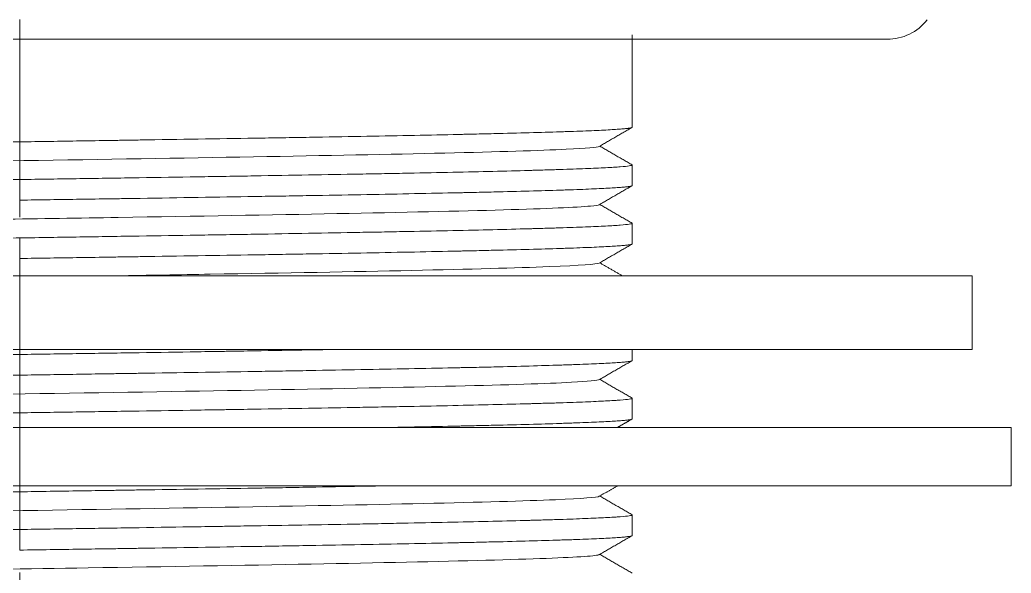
# Model space of a CAD drawing. Header units: millimetres. Extents: x 7368 to 7962, y 1333 to 2173.
# Drawn here: x 7877.71 to 7903.21, y 1682.09 to 1696.33 of the extents above; entities that cross this region are included whole.
import ezdxf

# ---------------------------------------------------------------- set-up
doc = ezdxf.new("R2010")
doc.units = ezdxf.units.MM
doc.linetypes.add('CENTERX2', pattern=[20.32, 12.7, -2.54, 2.54, -2.54])
doc.layers.add('CENTER', color=1, linetype='CENTERX2', lineweight=15)

msp = doc.modelspace()

# ---------------------------------------------------------------- linework, layer by layer
at = {"linetype": 'Continuous', "lineweight": 18, "extrusion": (0, 1, 0)}
for p, q in [((7855.402, 1695.826), (7900.022, 1695.826)), ((7893.462, 1693.562), (7893.462, 1695.943)), ((7893.462, 1692.062), (7893.462, 1692.593)), ((7893.462, 1690.562), (7893.462, 1691.093)), ((7877.712, 1689.743), (7853.212, 1689.743)), ((7877.712, 1689.743), (7902.212, 1689.743)), ((7902.212, 1687.843), (7902.212, 1689.743)), ((7877.712, 1687.843), (7853.212, 1687.843)), ((7877.712, 1687.843), (7902.212, 1687.843)), ((7893.462, 1687.562), (7893.462, 1687.843)), ((7893.462, 1686.062), (7893.462, 1686.593)), ((7877.712, 1685.843), (7852.212, 1685.843)), ((7877.712, 1685.843), (7903.212, 1685.843)), ((7903.212, 1684.343), (7903.212, 1685.843)), ((7877.712, 1684.343), (7852.212, 1684.343)), ((7877.712, 1684.343), (7903.212, 1684.343)), ((7893.462, 1683.062), (7893.462, 1683.593))]:
    msp.add_line(p, q, dxfattribs=at)
at = {"linetype": 'Continuous', "lineweight": 13, "extrusion": (0, 1, 0)}
for p, q in [((7877.712, 1695.826), (7877.712, 1693.187)), ((7877.712, 1691.687), (7877.712, 1692.218)), ((7877.712, 1690.187), (7877.712, 1690.718)), ((7877.712, 1687.843), (7877.712, 1689.743)), ((7877.712, 1687.187), (7877.712, 1687.718)), ((7877.712, 1685.843), (7877.712, 1686.218)), ((7877.712, 1684.343), (7877.712, 1685.843)), ((7877.712, 1684.187), (7877.712, 1684.343)), ((7877.712, 1682.687), (7877.712, 1683.218))]:
    msp.add_line(p, q, dxfattribs=at)
at = {"linetype": 'Continuous', "lineweight": 18}
msp.add_arc((7900.022, 1697.136), 1.31, 270, 321.8091, dxfattribs=at)
for points, knots in [([(7877.712, 1693.187), (7878.232, 1693.195), (7878.75, 1693.203), (7879.525, 1693.215), (7879.782, 1693.219), (7880.168, 1693.225), (7880.296, 1693.227), (7880.552, 1693.231), (7880.679, 1693.233), (7881.312, 1693.243), (7882.311, 1693.258), (7883.279, 1693.273), (7883.994, 1693.285), (7884.231, 1693.289), (7884.582, 1693.295), (7884.699, 1693.297), (7884.931, 1693.301), (7885.046, 1693.303), (7885.615, 1693.313), (7886.056, 1693.321), (7886.908, 1693.336), (7887.32, 1693.344), (7888.113, 1693.359), (7888.495, 1693.367), (7888.908, 1693.376), (7888.954, 1693.377), (7889.044, 1693.379), (7889.179, 1693.382), (7889.311, 1693.385), (7889.571, 1693.39), (7889.739, 1693.394), (7890.227, 1693.406), (7890.532, 1693.414), (7891.101, 1693.43), (7891.365, 1693.438), (7891.669, 1693.447), (7891.728, 1693.449), (7891.845, 1693.453), (7891.902, 1693.455), (7892.068, 1693.461), (7892.173, 1693.465), (7892.468, 1693.476), (7892.64, 1693.484), (7892.937, 1693.5), (7893.061, 1693.508), (7893.211, 1693.52), (7893.255, 1693.524), (7893.312, 1693.53), (7893.338, 1693.533), (7893.361, 1693.535), (7893.375, 1693.537), (7893.381, 1693.538), (7893.438, 1693.547), (7893.462, 1693.555), (7893.462, 1693.562)], [0, 0, 0, 0, 0.062537, 0.062537, 0.093806, 0.093806, 0.10944, 0.10944, 0.125074, 0.125074, 0.187612, 0.250149, 0.250149, 0.281417, 0.281417, 0.297052, 0.297052, 0.312686, 0.312686, 0.375223, 0.375223, 0.43776, 0.43776, 0.500298, 0.500298, 0.508115, 0.508115, 0.515932, 0.531566, 0.531566, 0.562835, 0.562835, 0.625372, 0.625372, 0.687909, 0.687909, 0.703544, 0.703544, 0.719178, 0.719178, 0.750446, 0.750446, 0.812984, 0.812984, 0.875521, 0.875521, 0.906789, 0.906789, 0.922424, 0.930241, 0.930241, 0.938058, 0.938058, 1, 1, 1, 1]), ([(7861.962, 1692.812), (7861.962, 1692.812), (7861.962, 1692.812), (7861.963, 1692.82), (7861.988, 1692.828), (7862.09, 1692.844), (7862.165, 1692.852), (7862.291, 1692.861), (7862.318, 1692.863), (7862.375, 1692.867), (7862.405, 1692.869), (7862.5, 1692.875), (7862.569, 1692.879), (7862.795, 1692.89), (7862.968, 1692.898), (7863.361, 1692.914), (7863.58, 1692.922), (7863.944, 1692.934), (7864.072, 1692.938), (7864.271, 1692.944), (7864.339, 1692.946), (7864.444, 1692.948), (7864.479, 1692.949), (7864.55, 1692.951), (7864.871, 1692.96), (7865.217, 1692.969), (7865.869, 1692.984), (7866.213, 1692.992), (7866.939, 1693.007), (7867.32, 1693.015), (7867.821, 1693.025), (7867.922, 1693.027), (7868.127, 1693.031), (7868.437, 1693.037), (7868.754, 1693.043), (7869.396, 1693.055), (7869.837, 1693.062), (7870.741, 1693.078), (7871.205, 1693.085), (7871.919, 1693.097), (7872.16, 1693.101), (7872.465, 1693.106), (7872.526, 1693.107), (7872.649, 1693.109), (7872.711, 1693.11), (7872.896, 1693.113), (7873.019, 1693.115), (7873.638, 1693.125), (7874.138, 1693.133), (7875.145, 1693.149), (7875.653, 1693.156), (7876.676, 1693.171), (7877.192, 1693.179), (7877.712, 1693.187)], [0, 0, 0, 0, 0.000594, 0.000594, 0.063057, 0.063057, 0.12552, 0.12552, 0.141136, 0.141136, 0.156752, 0.156752, 0.187983, 0.187983, 0.250446, 0.250446, 0.312909, 0.312909, 0.34414, 0.34414, 0.359756, 0.359756, 0.367564, 0.367564, 0.375371, 0.437834, 0.437834, 0.500297, 0.500297, 0.56276, 0.56276, 0.578376, 0.578376, 0.593991, 0.625223, 0.625223, 0.687686, 0.687686, 0.750149, 0.750149, 0.78138, 0.78138, 0.789188, 0.789188, 0.796996, 0.796996, 0.812611, 0.812611, 0.875074, 0.875074, 0.937537, 0.937537, 1, 1, 1, 1]), ([(7862.807, 1692.334), (7862.849, 1692.36), (7863.544, 1692.418), (7866.617, 1692.509), (7871.725, 1692.607), (7877.815, 1692.704), (7883.889, 1692.802), (7888.948, 1692.899), (7891.916, 1692.989), (7892.575, 1693.046), (7892.618, 1693.071)], [0, 0, 0, 0, 0.106261, 0.238291, 0.370321, 0.502351, 0.634381, 0.766411, 0.898441, 1, 1, 1, 1]), ([(7893.462, 1692.593), (7893.462, 1692.593), (7893.462, 1692.593), (7893.462, 1692.585), (7893.436, 1692.577), (7893.335, 1692.561), (7893.26, 1692.553), (7893.133, 1692.544), (7893.106, 1692.542), (7893.049, 1692.538), (7893.019, 1692.536), (7892.924, 1692.53), (7892.855, 1692.526), (7892.63, 1692.515), (7892.457, 1692.507), (7892.064, 1692.491), (7891.844, 1692.483), (7891.48, 1692.471), (7891.353, 1692.467), (7891.153, 1692.462), (7891.085, 1692.46), (7890.981, 1692.457), (7890.946, 1692.456), (7890.875, 1692.454), (7890.553, 1692.445), (7890.208, 1692.436), (7889.556, 1692.421), (7889.212, 1692.413), (7888.486, 1692.398), (7888.104, 1692.39), (7887.604, 1692.38), (7887.502, 1692.378), (7887.297, 1692.374), (7886.988, 1692.368), (7886.671, 1692.362), (7886.028, 1692.35), (7885.588, 1692.343), (7884.684, 1692.327), (7884.22, 1692.32), (7883.506, 1692.308), (7883.265, 1692.304), (7882.96, 1692.299), (7882.898, 1692.298), (7882.776, 1692.296), (7882.714, 1692.295), (7882.529, 1692.292), (7882.405, 1692.29), (7881.786, 1692.28), (7881.287, 1692.272), (7880.279, 1692.257), (7879.772, 1692.249), (7878.748, 1692.234), (7878.232, 1692.226), (7877.712, 1692.218)], [0, 0, 0, 0, 0.000563, 0.000563, 0.063028, 0.063028, 0.125493, 0.125493, 0.141109, 0.141109, 0.156725, 0.156725, 0.187958, 0.187958, 0.250423, 0.250423, 0.312887, 0.312887, 0.34412, 0.34412, 0.359736, 0.359736, 0.367544, 0.367544, 0.375352, 0.437817, 0.437817, 0.500282, 0.500282, 0.562747, 0.562747, 0.578363, 0.578363, 0.593979, 0.625211, 0.625211, 0.687676, 0.687676, 0.750141, 0.750141, 0.781373, 0.781373, 0.789181, 0.789181, 0.796989, 0.796989, 0.812606, 0.812606, 0.87507, 0.87507, 0.937535, 0.937535, 1, 1, 1, 1]), ([(7877.712, 1692.218), (7877.192, 1692.21), (7876.674, 1692.202), (7875.9, 1692.19), (7875.642, 1692.186), (7875.257, 1692.18), (7875.128, 1692.178), (7874.873, 1692.174), (7874.746, 1692.172), (7874.112, 1692.162), (7873.114, 1692.147), (7872.145, 1692.132), (7871.43, 1692.12), (7871.194, 1692.116), (7870.842, 1692.11), (7870.725, 1692.108), (7870.494, 1692.104), (7870.379, 1692.102), (7869.809, 1692.092), (7869.369, 1692.084), (7868.517, 1692.069), (7868.105, 1692.061), (7867.311, 1692.046), (7866.929, 1692.038), (7866.516, 1692.029), (7866.471, 1692.028), (7866.38, 1692.026), (7866.245, 1692.023), (7865.938, 1692.017), (7865.686, 1692.011), (7865.197, 1691.999), (7864.892, 1691.991), (7864.324, 1691.975), (7864.06, 1691.967), (7863.756, 1691.958), (7863.696, 1691.956), (7863.58, 1691.952), (7863.523, 1691.95), (7863.357, 1691.944), (7863.252, 1691.94), (7862.957, 1691.929), (7862.784, 1691.921), (7862.488, 1691.905), (7862.363, 1691.897), (7862.213, 1691.885), (7862.169, 1691.881), (7862.113, 1691.875), (7862.087, 1691.873), (7862.064, 1691.87), (7862.05, 1691.868), (7862.043, 1691.867), (7861.987, 1691.858), (7861.962, 1691.851), (7861.962, 1691.843)], [0, 0, 0, 0, 0.062537, 0.062537, 0.093806, 0.093806, 0.10944, 0.10944, 0.125074, 0.125074, 0.187611, 0.250148, 0.250148, 0.281417, 0.281417, 0.297051, 0.297051, 0.312686, 0.312686, 0.375223, 0.375223, 0.43776, 0.43776, 0.500297, 0.500297, 0.508114, 0.508114, 0.515931, 0.531565, 0.562834, 0.562834, 0.625371, 0.625371, 0.687908, 0.687908, 0.703542, 0.703542, 0.719177, 0.719177, 0.750445, 0.750445, 0.812982, 0.812982, 0.87552, 0.87552, 0.906788, 0.906788, 0.922422, 0.93024, 0.93024, 0.938057, 0.938057, 1, 1, 1, 1]), ([(7877.712, 1691.688), (7878.232, 1691.695), (7878.75, 1691.703), (7879.525, 1691.715), (7879.782, 1691.718), (7880.168, 1691.724), (7880.296, 1691.726), (7880.552, 1691.73), (7880.679, 1691.732), (7881.312, 1691.742), (7882.311, 1691.758), (7883.279, 1691.774), (7883.994, 1691.786), (7884.231, 1691.789), (7884.582, 1691.795), (7884.699, 1691.797), (7884.931, 1691.801), (7885.046, 1691.803), (7885.615, 1691.812), (7886.056, 1691.82), (7886.908, 1691.836), (7887.32, 1691.844), (7888.113, 1691.86), (7888.495, 1691.868), (7888.908, 1691.876), (7888.954, 1691.877), (7889.044, 1691.879), (7889.179, 1691.882), (7889.487, 1691.889), (7889.739, 1691.895), (7890.227, 1691.906), (7890.532, 1691.914), (7891.101, 1691.929), (7891.365, 1691.937), (7891.669, 1691.947), (7891.728, 1691.949), (7891.845, 1691.953), (7891.902, 1691.955), (7892.068, 1691.961), (7892.173, 1691.965), (7892.468, 1691.977), (7892.64, 1691.985), (7892.937, 1692), (7893.061, 1692.008), (7893.211, 1692.019), (7893.255, 1692.023), (7893.312, 1692.029), (7893.338, 1692.032), (7893.361, 1692.035), (7893.375, 1692.037), (7893.381, 1692.038), (7893.438, 1692.047), (7893.462, 1692.055), (7893.462, 1692.063)], [0, 0, 0, 0, 0.062535, 0.062535, 0.093803, 0.093803, 0.109436, 0.109436, 0.12507, 0.12507, 0.187605, 0.25014, 0.25014, 0.281408, 0.281408, 0.297042, 0.297042, 0.312676, 0.312676, 0.375211, 0.375211, 0.437746, 0.437746, 0.500281, 0.500281, 0.508098, 0.508098, 0.515915, 0.531548, 0.562816, 0.562816, 0.625351, 0.625351, 0.687886, 0.687886, 0.70352, 0.70352, 0.719154, 0.719154, 0.750421, 0.750421, 0.812956, 0.812956, 0.875492, 0.875492, 0.906759, 0.906759, 0.922393, 0.93021, 0.93021, 0.938027, 0.938027, 1, 1, 1, 1]), ([(7862.807, 1690.834), (7862.819, 1690.841), (7862.984, 1690.88), (7864.39, 1690.951), (7868.492, 1691.048), (7874.108, 1691.146), (7880.315, 1691.243), (7886.095, 1691.341), (7890.499, 1691.438), (7892.318, 1691.515), (7892.597, 1691.559), (7892.617, 1691.571)], [0, 0, 0, 0, 0.026556, 0.158704, 0.290851, 0.422999, 0.555147, 0.687294, 0.819442, 0.951589, 1, 1, 1, 1]), ([(7893.462, 1691.092), (7893.462, 1691.092), (7893.462, 1691.092), (7893.462, 1691.084), (7893.436, 1691.077), (7893.335, 1691.062), (7893.26, 1691.054), (7893.133, 1691.044), (7893.106, 1691.042), (7893.049, 1691.038), (7893.019, 1691.036), (7892.924, 1691.03), (7892.855, 1691.026), (7892.63, 1691.014), (7892.283, 1690.998), (7891.844, 1690.983), (7891.48, 1690.972), (7891.353, 1690.968), (7891.153, 1690.962), (7891.085, 1690.96), (7890.981, 1690.957), (7890.946, 1690.956), (7890.875, 1690.954), (7890.553, 1690.945), (7890.208, 1690.936), (7889.556, 1690.921), (7889.212, 1690.913), (7888.486, 1690.897), (7888.104, 1690.889), (7887.604, 1690.88), (7887.502, 1690.878), (7887.297, 1690.874), (7886.988, 1690.868), (7886.671, 1690.863), (7886.028, 1690.851), (7885.588, 1690.843), (7884.684, 1690.827), (7884.22, 1690.819), (7883.506, 1690.807), (7883.265, 1690.803), (7882.96, 1690.799), (7882.898, 1690.798), (7882.776, 1690.796), (7882.714, 1690.795), (7882.529, 1690.792), (7882.405, 1690.79), (7881.786, 1690.78), (7881.287, 1690.773), (7880.279, 1690.757), (7879.772, 1690.749), (7878.748, 1690.733), (7878.232, 1690.725), (7877.712, 1690.717)], [0, 0, 0, 0, 0.000562, 0.000562, 0.063027, 0.063027, 0.125492, 0.125492, 0.141108, 0.141108, 0.156724, 0.156724, 0.187957, 0.187957, 0.250422, 0.312887, 0.312887, 0.344119, 0.344119, 0.359735, 0.359735, 0.367543, 0.367543, 0.375351, 0.437816, 0.437816, 0.500281, 0.500281, 0.562746, 0.562746, 0.578362, 0.578362, 0.593978, 0.625211, 0.625211, 0.687676, 0.687676, 0.750141, 0.750141, 0.781373, 0.781373, 0.789181, 0.789181, 0.796989, 0.796989, 0.812605, 0.812605, 0.87507, 0.87507, 0.937535, 0.937535, 1, 1, 1, 1]), ([(7877.712, 1690.717), (7877.192, 1690.71), (7876.674, 1690.702), (7875.9, 1690.69), (7875.642, 1690.686), (7875.257, 1690.68), (7875.128, 1690.679), (7874.873, 1690.675), (7874.746, 1690.673), (7874.112, 1690.663), (7873.613, 1690.655), (7872.63, 1690.639), (7872.145, 1690.631), (7871.43, 1690.62), (7871.194, 1690.616), (7870.842, 1690.61), (7870.725, 1690.608), (7870.494, 1690.604), (7870.379, 1690.602), (7869.809, 1690.592), (7869.369, 1690.585), (7868.517, 1690.569), (7868.105, 1690.562), (7867.311, 1690.546), (7866.929, 1690.538), (7866.516, 1690.529), (7866.471, 1690.528), (7866.38, 1690.526), (7866.245, 1690.523), (7865.938, 1690.516), (7865.686, 1690.51), (7865.197, 1690.498), (7864.892, 1690.491), (7864.324, 1690.476), (7864.06, 1690.468), (7863.756, 1690.458), (7863.696, 1690.456), (7863.58, 1690.452), (7863.523, 1690.45), (7863.357, 1690.444), (7863.252, 1690.44), (7862.957, 1690.428), (7862.784, 1690.42), (7862.488, 1690.405), (7862.363, 1690.397), (7862.213, 1690.386), (7862.169, 1690.382), (7862.113, 1690.376), (7862.087, 1690.373), (7862.064, 1690.37), (7862.05, 1690.368), (7862.043, 1690.367), (7861.987, 1690.358), (7861.962, 1690.351), (7861.962, 1690.343)], [0, 0, 0, 0, 0.062535, 0.062535, 0.093803, 0.093803, 0.109437, 0.109437, 0.12507, 0.12507, 0.187605, 0.187605, 0.250141, 0.250141, 0.281408, 0.281408, 0.297042, 0.297042, 0.312676, 0.312676, 0.375211, 0.375211, 0.437746, 0.437746, 0.500281, 0.500281, 0.508098, 0.508098, 0.515915, 0.531549, 0.562816, 0.562816, 0.625352, 0.625352, 0.687887, 0.687887, 0.703521, 0.703521, 0.719154, 0.719154, 0.750422, 0.750422, 0.812957, 0.812957, 0.875492, 0.875492, 0.90676, 0.90676, 0.922394, 0.93021, 0.93021, 0.938027, 0.938027, 1, 1, 1, 1]), ([(7877.712, 1690.187), (7878.232, 1690.195), (7878.75, 1690.203), (7879.525, 1690.215), (7879.782, 1690.219), (7880.168, 1690.225), (7880.296, 1690.227), (7880.552, 1690.231), (7880.679, 1690.233), (7881.312, 1690.242), (7881.811, 1690.25), (7882.795, 1690.265), (7883.279, 1690.273), (7883.994, 1690.285), (7884.231, 1690.289), (7884.582, 1690.295), (7884.699, 1690.297), (7884.931, 1690.301), (7885.046, 1690.303), (7885.615, 1690.313), (7886.056, 1690.321), (7886.908, 1690.336), (7887.32, 1690.344), (7888.113, 1690.359), (7888.495, 1690.367), (7888.908, 1690.376), (7888.954, 1690.377), (7889.044, 1690.379), (7889.179, 1690.382), (7889.487, 1690.389), (7889.739, 1690.395), (7890.227, 1690.407), (7890.532, 1690.415), (7891.101, 1690.43), (7891.365, 1690.437), (7891.669, 1690.447), (7891.728, 1690.449), (7891.845, 1690.453), (7891.902, 1690.455), (7892.068, 1690.461), (7892.173, 1690.465), (7892.468, 1690.476), (7892.64, 1690.484), (7892.937, 1690.5), (7893.061, 1690.508), (7893.211, 1690.52), (7893.255, 1690.524), (7893.312, 1690.529), (7893.338, 1690.532), (7893.361, 1690.535), (7893.375, 1690.537), (7893.381, 1690.538), (7893.438, 1690.547), (7893.462, 1690.554), (7893.462, 1690.562)], [0, 0, 0, 0, 0.062537, 0.062537, 0.093806, 0.093806, 0.10944, 0.10944, 0.125074, 0.125074, 0.187611, 0.187611, 0.250148, 0.250148, 0.281417, 0.281417, 0.297051, 0.297051, 0.312685, 0.312685, 0.375222, 0.375222, 0.437759, 0.437759, 0.500296, 0.500296, 0.508114, 0.508114, 0.515931, 0.531565, 0.562834, 0.562834, 0.625371, 0.625371, 0.687908, 0.687908, 0.703542, 0.703542, 0.719176, 0.719176, 0.750445, 0.750445, 0.812982, 0.812982, 0.875519, 0.875519, 0.906787, 0.906787, 0.922422, 0.930239, 0.930239, 0.938056, 0.938056, 1, 1, 1, 1]), ([(7880.202, 1689.743), (7881.019, 1689.756), (7883.796, 1689.802), (7888.077, 1689.88), (7891.668, 1689.976), (7892.567, 1690.04), (7892.618, 1690.071)], [0, 0, 0, 0, 0.121044, 0.417257, 0.713469, 1, 1, 1, 1]), ([(7877.712, 1687.718), (7877.125, 1687.709), (7876.54, 1687.7), (7875.812, 1687.689), (7875.667, 1687.686), (7875.376, 1687.682), (7875.231, 1687.68), (7874.797, 1687.673), (7874.509, 1687.669), (7874.223, 1687.664)], [0, 0, 0, 0, 0.5, 0.5, 0.625, 0.625, 0.75, 0.75, 1, 1, 1, 1]), ([(7885.559, 1687.843), (7885.419, 1687.84), (7885.278, 1687.838), (7884.684, 1687.827), (7884.22, 1687.82), (7883.506, 1687.808), (7883.265, 1687.804), (7882.96, 1687.799), (7882.898, 1687.798), (7882.776, 1687.796), (7882.714, 1687.795), (7882.529, 1687.792), (7882.405, 1687.79), (7881.786, 1687.78), (7881.287, 1687.772), (7880.279, 1687.757), (7879.772, 1687.749), (7878.748, 1687.734), (7878.232, 1687.726), (7877.712, 1687.718)], [0, 0, 0, 0, 0.059178, 0.059178, 0.247342, 0.247342, 0.341424, 0.341424, 0.364945, 0.364945, 0.388465, 0.388465, 0.435507, 0.435507, 0.623671, 0.623671, 0.811836, 0.811836, 1, 1, 1, 1]), ([(7877.712, 1687.187), (7878.232, 1687.195), (7878.75, 1687.203), (7879.525, 1687.215), (7879.782, 1687.219), (7880.168, 1687.225), (7880.296, 1687.227), (7880.552, 1687.231), (7880.679, 1687.233), (7881.312, 1687.243), (7882.311, 1687.258), (7883.279, 1687.273), (7883.994, 1687.285), (7884.231, 1687.289), (7884.582, 1687.295), (7884.699, 1687.297), (7884.931, 1687.301), (7885.046, 1687.303), (7885.615, 1687.313), (7886.056, 1687.321), (7886.908, 1687.336), (7887.32, 1687.344), (7888.113, 1687.36), (7888.495, 1687.367), (7888.908, 1687.376), (7888.954, 1687.377), (7889.044, 1687.379), (7889.179, 1687.382), (7889.311, 1687.385), (7889.571, 1687.39), (7889.739, 1687.394), (7890.227, 1687.406), (7890.532, 1687.414), (7891.101, 1687.43), (7891.365, 1687.438), (7891.669, 1687.448), (7891.728, 1687.449), (7891.845, 1687.453), (7891.902, 1687.455), (7892.068, 1687.461), (7892.173, 1687.465), (7892.468, 1687.476), (7892.64, 1687.484), (7892.937, 1687.5), (7893.061, 1687.508), (7893.211, 1687.52), (7893.255, 1687.524), (7893.312, 1687.53), (7893.338, 1687.533), (7893.361, 1687.535), (7893.375, 1687.537), (7893.381, 1687.538), (7893.438, 1687.547), (7893.462, 1687.555), (7893.462, 1687.562)], [0, 0, 0, 0, 0.062535, 0.062535, 0.093803, 0.093803, 0.109437, 0.109437, 0.12507, 0.12507, 0.187605, 0.250141, 0.250141, 0.281408, 0.281408, 0.297042, 0.297042, 0.312676, 0.312676, 0.375211, 0.375211, 0.437746, 0.437746, 0.500281, 0.500281, 0.508098, 0.508098, 0.515915, 0.531549, 0.531549, 0.562816, 0.562816, 0.625352, 0.625352, 0.687887, 0.687887, 0.70352, 0.70352, 0.719154, 0.719154, 0.750422, 0.750422, 0.812957, 0.812957, 0.875492, 0.875492, 0.90676, 0.90676, 0.922394, 0.93021, 0.93021, 0.938027, 0.938027, 1, 1, 1, 1]), ([(7861.962, 1686.812), (7861.962, 1686.812), (7861.962, 1686.812), (7861.963, 1686.82), (7861.988, 1686.828), (7862.09, 1686.844), (7862.165, 1686.852), (7862.291, 1686.862), (7862.318, 1686.863), (7862.375, 1686.867), (7862.405, 1686.869), (7862.5, 1686.875), (7862.569, 1686.879), (7862.795, 1686.89), (7862.968, 1686.898), (7863.361, 1686.914), (7863.58, 1686.922), (7863.944, 1686.934), (7864.072, 1686.938), (7864.271, 1686.944), (7864.339, 1686.945), (7864.444, 1686.948), (7864.479, 1686.949), (7864.55, 1686.951), (7864.871, 1686.96), (7865.217, 1686.969), (7865.869, 1686.984), (7866.213, 1686.992), (7866.939, 1687.007), (7867.32, 1687.015), (7867.821, 1687.025), (7867.922, 1687.027), (7868.127, 1687.031), (7868.437, 1687.037), (7868.754, 1687.043), (7869.396, 1687.055), (7870.277, 1687.07), (7871.205, 1687.085), (7871.919, 1687.097), (7872.16, 1687.101), (7872.465, 1687.106), (7872.526, 1687.107), (7872.649, 1687.109), (7872.711, 1687.11), (7872.896, 1687.113), (7873.019, 1687.115), (7873.638, 1687.125), (7874.138, 1687.133), (7875.145, 1687.149), (7875.653, 1687.156), (7876.676, 1687.172), (7877.192, 1687.179), (7877.712, 1687.187)], [0, 0, 0, 0, 0.000594, 0.000594, 0.063057, 0.063057, 0.12552, 0.12552, 0.141136, 0.141136, 0.156751, 0.156751, 0.187983, 0.187983, 0.250446, 0.250446, 0.312909, 0.312909, 0.34414, 0.34414, 0.359756, 0.359756, 0.367564, 0.367564, 0.375371, 0.437834, 0.437834, 0.500297, 0.500297, 0.56276, 0.56276, 0.578376, 0.578376, 0.593991, 0.625223, 0.625223, 0.687686, 0.750149, 0.750149, 0.78138, 0.78138, 0.789188, 0.789188, 0.796996, 0.796996, 0.812611, 0.812611, 0.875074, 0.875074, 0.937537, 0.937537, 1, 1, 1, 1]), ([(7862.807, 1686.334), (7862.853, 1686.362), (7863.631, 1686.423), (7866.917, 1686.516), (7872.121, 1686.613), (7878.243, 1686.711), (7884.278, 1686.808), (7889.235, 1686.906), (7891.994, 1686.993), (7892.579, 1687.048), (7892.617, 1687.071)], [0, 0, 0, 0, 0.115176, 0.24724, 0.379304, 0.511367, 0.643431, 0.775495, 0.907558, 1, 1, 1, 1]), ([(7893.462, 1686.593), (7893.462, 1686.593), (7893.462, 1686.593), (7893.462, 1686.585), (7893.436, 1686.577), (7893.335, 1686.561), (7893.26, 1686.553), (7893.133, 1686.544), (7893.106, 1686.542), (7893.049, 1686.538), (7893.019, 1686.536), (7892.924, 1686.53), (7892.855, 1686.526), (7892.63, 1686.515), (7892.457, 1686.507), (7892.064, 1686.491), (7891.844, 1686.483), (7891.48, 1686.471), (7891.353, 1686.467), (7891.153, 1686.462), (7891.085, 1686.46), (7890.981, 1686.457), (7890.946, 1686.456), (7890.875, 1686.454), (7890.553, 1686.445), (7890.208, 1686.437), (7889.556, 1686.421), (7889.212, 1686.413), (7888.486, 1686.397), (7888.104, 1686.389), (7887.604, 1686.38), (7887.502, 1686.378), (7887.297, 1686.374), (7886.988, 1686.368), (7886.671, 1686.362), (7886.028, 1686.35), (7885.588, 1686.343), (7884.684, 1686.328), (7884.22, 1686.32), (7883.506, 1686.308), (7883.265, 1686.304), (7882.96, 1686.299), (7882.898, 1686.298), (7882.776, 1686.296), (7882.714, 1686.295), (7882.529, 1686.292), (7882.405, 1686.29), (7881.786, 1686.28), (7881.287, 1686.272), (7880.279, 1686.257), (7879.772, 1686.249), (7878.748, 1686.234), (7878.232, 1686.226), (7877.712, 1686.218)], [0, 0, 0, 0, 0.000562, 0.000562, 0.063027, 0.063027, 0.125492, 0.125492, 0.141108, 0.141108, 0.156724, 0.156724, 0.187957, 0.187957, 0.250422, 0.250422, 0.312886, 0.312886, 0.344119, 0.344119, 0.359735, 0.359735, 0.367543, 0.367543, 0.375351, 0.437816, 0.437816, 0.500281, 0.500281, 0.562746, 0.562746, 0.578362, 0.578362, 0.593978, 0.625211, 0.625211, 0.687676, 0.687676, 0.750141, 0.750141, 0.781373, 0.781373, 0.789181, 0.789181, 0.796989, 0.796989, 0.812605, 0.812605, 0.87507, 0.87507, 0.937535, 0.937535, 1, 1, 1, 1]), ([(7877.712, 1686.218), (7877.192, 1686.21), (7876.674, 1686.202), (7875.9, 1686.19), (7875.642, 1686.186), (7875.257, 1686.18), (7875.128, 1686.178), (7874.873, 1686.174), (7874.746, 1686.172), (7874.112, 1686.162), (7873.613, 1686.155), (7872.63, 1686.14), (7872.145, 1686.132), (7871.43, 1686.12), (7871.194, 1686.116), (7870.842, 1686.11), (7870.725, 1686.108), (7870.494, 1686.104), (7870.379, 1686.102), (7869.809, 1686.092), (7869.369, 1686.084), (7868.517, 1686.069), (7868.105, 1686.061), (7867.311, 1686.046), (7866.929, 1686.038), (7866.516, 1686.029), (7866.471, 1686.028), (7866.38, 1686.026), (7866.245, 1686.023), (7865.938, 1686.016), (7865.686, 1686.01), (7865.197, 1685.998), (7864.892, 1685.991), (7864.324, 1685.975), (7864.06, 1685.967), (7863.756, 1685.958), (7863.696, 1685.956), (7863.58, 1685.952), (7863.523, 1685.95), (7863.357, 1685.944), (7863.252, 1685.94), (7862.957, 1685.929), (7862.784, 1685.921), (7862.488, 1685.905), (7862.363, 1685.897), (7862.213, 1685.885), (7862.169, 1685.881), (7862.113, 1685.876), (7862.087, 1685.873), (7862.064, 1685.87), (7862.05, 1685.868), (7862.043, 1685.867), (7861.987, 1685.858), (7861.962, 1685.851), (7861.962, 1685.843)], [0, 0, 0, 0, 0.062537, 0.062537, 0.093806, 0.093806, 0.10944, 0.10944, 0.125074, 0.125074, 0.187611, 0.187611, 0.250149, 0.250149, 0.281417, 0.281417, 0.297051, 0.297051, 0.312686, 0.312686, 0.375223, 0.375223, 0.43776, 0.43776, 0.500297, 0.500297, 0.508114, 0.508114, 0.515931, 0.531566, 0.562834, 0.562834, 0.625371, 0.625371, 0.687909, 0.687909, 0.703543, 0.703543, 0.719177, 0.719177, 0.750446, 0.750446, 0.812983, 0.812983, 0.87552, 0.87552, 0.906789, 0.906789, 0.922423, 0.93024, 0.93024, 0.938057, 0.938057, 1, 1, 1, 1]), ([(7887.258, 1685.842), (7887.413, 1685.845), (7887.566, 1685.849), (7888.113, 1685.859), (7888.495, 1685.867), (7888.908, 1685.876), (7888.954, 1685.877), (7889.044, 1685.879), (7889.179, 1685.882), (7889.487, 1685.889), (7889.739, 1685.895), (7890.227, 1685.906), (7890.532, 1685.914), (7891.101, 1685.929), (7891.365, 1685.937), (7891.669, 1685.947), (7891.728, 1685.949), (7891.845, 1685.953), (7891.902, 1685.955), (7892.068, 1685.961), (7892.173, 1685.965), (7892.468, 1685.977), (7892.64, 1685.985), (7892.937, 1686), (7893.061, 1686.008), (7893.211, 1686.019), (7893.255, 1686.023), (7893.312, 1686.029), (7893.338, 1686.032), (7893.361, 1686.035), (7893.375, 1686.037), (7893.381, 1686.038), (7893.438, 1686.047), (7893.462, 1686.055), (7893.462, 1686.063)], [0, 0, 0, 0, 0.040551, 0.040551, 0.147263, 0.147263, 0.160602, 0.160602, 0.173941, 0.200619, 0.253975, 0.253975, 0.360687, 0.360687, 0.467399, 0.467399, 0.494077, 0.494077, 0.520755, 0.520755, 0.574111, 0.574111, 0.680823, 0.680823, 0.787535, 0.787535, 0.840891, 0.840891, 0.867569, 0.880908, 0.880908, 0.894247, 0.894247, 1, 1, 1, 1]), ([(7877.712, 1684.187), (7878.232, 1684.195), (7878.75, 1684.203), (7879.525, 1684.215), (7879.782, 1684.219), (7880.168, 1684.225), (7880.296, 1684.227), (7880.552, 1684.231), (7880.679, 1684.233), (7881.312, 1684.243), (7881.811, 1684.25), (7882.795, 1684.265), (7883.279, 1684.273), (7883.994, 1684.285), (7884.231, 1684.289), (7884.582, 1684.295), (7884.699, 1684.297), (7884.931, 1684.301), (7885.046, 1684.303), (7885.615, 1684.313), (7886.056, 1684.321), (7886.74, 1684.333), (7886.992, 1684.338), (7887.239, 1684.342)], [0, 0, 0, 0, 0.151412, 0.151412, 0.227118, 0.227118, 0.264971, 0.264971, 0.302824, 0.302824, 0.454236, 0.454236, 0.605648, 0.605648, 0.681354, 0.681354, 0.719207, 0.719207, 0.75706, 0.75706, 0.908472, 0.908472, 1, 1, 1, 1]), ([(7861.962, 1683.812), (7861.962, 1683.812), (7861.962, 1683.813), (7861.963, 1683.821), (7861.988, 1683.828), (7862.09, 1683.844), (7862.165, 1683.852), (7862.291, 1683.861), (7862.318, 1683.863), (7862.375, 1683.867), (7862.405, 1683.869), (7862.5, 1683.875), (7862.569, 1683.879), (7862.795, 1683.89), (7862.968, 1683.898), (7863.361, 1683.914), (7863.58, 1683.922), (7863.944, 1683.934), (7864.072, 1683.938), (7864.271, 1683.943), (7864.339, 1683.945), (7864.444, 1683.948), (7864.479, 1683.949), (7864.55, 1683.951), (7864.871, 1683.96), (7865.217, 1683.968), (7865.869, 1683.984), (7866.213, 1683.992), (7866.939, 1684.008), (7867.32, 1684.016), (7867.821, 1684.026), (7867.922, 1684.028), (7868.127, 1684.031), (7868.437, 1684.037), (7868.754, 1684.043), (7869.396, 1684.055), (7869.837, 1684.062), (7870.741, 1684.078), (7871.205, 1684.085), (7871.919, 1684.097), (7872.16, 1684.101), (7872.465, 1684.106), (7872.526, 1684.107), (7872.649, 1684.109), (7872.711, 1684.11), (7872.896, 1684.113), (7873.019, 1684.115), (7873.638, 1684.125), (7874.138, 1684.133), (7875.145, 1684.148), (7875.653, 1684.156), (7876.676, 1684.171), (7877.192, 1684.179), (7877.712, 1684.187)], [0, 0, 0, 0, 0.000561, 0.000561, 0.063026, 0.063026, 0.125491, 0.125491, 0.141107, 0.141107, 0.156724, 0.156724, 0.187956, 0.187956, 0.250421, 0.250421, 0.312886, 0.312886, 0.344118, 0.344118, 0.359735, 0.359735, 0.367543, 0.367543, 0.375351, 0.437816, 0.437816, 0.500281, 0.500281, 0.562746, 0.562746, 0.578362, 0.578362, 0.593978, 0.62521, 0.62521, 0.687675, 0.687675, 0.75014, 0.75014, 0.781373, 0.781373, 0.789181, 0.789181, 0.796989, 0.796989, 0.812605, 0.812605, 0.87507, 0.87507, 0.937535, 0.937535, 1, 1, 1, 1]), ([(7862.808, 1683.334), (7862.845, 1683.356), (7863.401, 1683.41), (7866.08, 1683.497), (7870.996, 1683.594), (7877.014, 1683.692), (7883.147, 1683.789), (7888.388, 1683.886), (7891.76, 1683.981), (7892.571, 1684.042), (7892.618, 1684.071)], [0, 0, 0, 0, 0.088887, 0.22095, 0.353014, 0.485077, 0.617141, 0.749205, 0.881268, 1, 1, 1, 1]), ([(7893.462, 1683.593), (7893.462, 1683.593), (7893.462, 1683.593), (7893.462, 1683.585), (7893.436, 1683.577), (7893.335, 1683.561), (7893.26, 1683.553), (7893.133, 1683.544), (7893.106, 1683.542), (7893.049, 1683.538), (7893.019, 1683.536), (7892.924, 1683.53), (7892.855, 1683.526), (7892.63, 1683.515), (7892.457, 1683.507), (7892.064, 1683.491), (7891.844, 1683.483), (7891.48, 1683.472), (7891.353, 1683.468), (7891.153, 1683.462), (7891.085, 1683.46), (7890.981, 1683.457), (7890.946, 1683.456), (7890.875, 1683.454), (7890.553, 1683.445), (7890.208, 1683.436), (7889.556, 1683.421), (7889.212, 1683.413), (7888.486, 1683.398), (7888.104, 1683.39), (7887.604, 1683.38), (7887.502, 1683.378), (7887.297, 1683.374), (7886.988, 1683.368), (7886.671, 1683.362), (7886.028, 1683.35), (7885.148, 1683.335), (7884.22, 1683.32), (7883.506, 1683.308), (7883.265, 1683.304), (7882.96, 1683.299), (7882.898, 1683.298), (7882.776, 1683.296), (7882.714, 1683.295), (7882.529, 1683.292), (7882.405, 1683.29), (7881.786, 1683.28), (7881.287, 1683.272), (7880.279, 1683.256), (7879.772, 1683.249), (7878.748, 1683.233), (7878.232, 1683.226), (7877.712, 1683.218)], [0, 0, 0, 0, 0.000593, 0.000593, 0.063056, 0.063056, 0.125519, 0.125519, 0.141134, 0.141134, 0.15675, 0.15675, 0.187982, 0.187982, 0.250445, 0.250445, 0.312908, 0.312908, 0.344139, 0.344139, 0.359755, 0.359755, 0.367563, 0.367563, 0.375371, 0.437833, 0.437833, 0.500296, 0.500296, 0.562759, 0.562759, 0.578375, 0.578375, 0.593991, 0.625222, 0.625222, 0.687685, 0.750148, 0.750148, 0.78138, 0.78138, 0.789188, 0.789188, 0.796995, 0.796995, 0.812611, 0.812611, 0.875074, 0.875074, 0.937537, 0.937537, 1, 1, 1, 1]), ([(7877.712, 1683.218), (7877.192, 1683.21), (7876.674, 1683.202), (7875.9, 1683.19), (7875.642, 1683.186), (7875.257, 1683.18), (7875.128, 1683.178), (7874.873, 1683.174), (7874.746, 1683.172), (7874.112, 1683.162), (7873.114, 1683.147), (7872.145, 1683.132), (7871.43, 1683.12), (7871.194, 1683.116), (7870.842, 1683.11), (7870.725, 1683.108), (7870.494, 1683.104), (7870.379, 1683.102), (7869.809, 1683.092), (7869.369, 1683.084), (7868.517, 1683.069), (7868.105, 1683.061), (7867.311, 1683.045), (7866.929, 1683.038), (7866.516, 1683.029), (7866.471, 1683.028), (7866.38, 1683.026), (7866.245, 1683.023), (7866.114, 1683.02), (7865.854, 1683.015), (7865.686, 1683.011), (7865.197, 1682.999), (7864.892, 1682.991), (7864.324, 1682.975), (7864.06, 1682.967), (7863.756, 1682.957), (7863.696, 1682.956), (7863.58, 1682.952), (7863.523, 1682.95), (7863.357, 1682.944), (7863.252, 1682.94), (7862.957, 1682.929), (7862.784, 1682.921), (7862.488, 1682.905), (7862.363, 1682.897), (7862.213, 1682.885), (7862.169, 1682.881), (7862.113, 1682.876), (7862.087, 1682.873), (7862.064, 1682.87), (7862.05, 1682.868), (7862.043, 1682.867), (7861.987, 1682.858), (7861.962, 1682.85), (7861.962, 1682.843)], [0, 0, 0, 0, 0.062535, 0.062535, 0.093803, 0.093803, 0.109437, 0.109437, 0.12507, 0.12507, 0.187606, 0.250141, 0.250141, 0.281408, 0.281408, 0.297042, 0.297042, 0.312676, 0.312676, 0.375211, 0.375211, 0.437746, 0.437746, 0.500282, 0.500282, 0.508098, 0.508098, 0.515915, 0.531549, 0.531549, 0.562817, 0.562817, 0.625352, 0.625352, 0.687887, 0.687887, 0.703521, 0.703521, 0.719155, 0.719155, 0.750422, 0.750422, 0.812958, 0.812958, 0.875493, 0.875493, 0.90676, 0.90676, 0.922394, 0.930211, 0.930211, 0.938028, 0.938028, 1, 1, 1, 1]), ([(7877.712, 1682.687), (7878.232, 1682.695), (7878.75, 1682.703), (7879.525, 1682.714), (7879.782, 1682.718), (7880.168, 1682.724), (7880.296, 1682.726), (7880.552, 1682.73), (7880.679, 1682.732), (7881.312, 1682.742), (7882.311, 1682.758), (7883.279, 1682.774), (7883.994, 1682.785), (7884.231, 1682.789), (7884.582, 1682.795), (7884.699, 1682.797), (7884.931, 1682.801), (7885.046, 1682.803), (7885.615, 1682.812), (7886.056, 1682.82), (7886.908, 1682.836), (7887.32, 1682.844), (7888.113, 1682.86), (7888.495, 1682.868), (7888.908, 1682.876), (7888.954, 1682.877), (7889.044, 1682.879), (7889.179, 1682.882), (7889.487, 1682.889), (7889.739, 1682.895), (7890.227, 1682.906), (7890.532, 1682.914), (7891.101, 1682.93), (7891.365, 1682.938), (7891.669, 1682.948), (7891.728, 1682.949), (7891.845, 1682.953), (7891.902, 1682.955), (7892.068, 1682.961), (7892.173, 1682.965), (7892.468, 1682.977), (7892.64, 1682.984), (7892.937, 1683), (7893.061, 1683.007), (7893.211, 1683.019), (7893.255, 1683.023), (7893.312, 1683.029), (7893.338, 1683.032), (7893.361, 1683.035), (7893.375, 1683.037), (7893.381, 1683.038), (7893.438, 1683.047), (7893.462, 1683.055), (7893.462, 1683.063)], [0, 0, 0, 0, 0.062535, 0.062535, 0.093803, 0.093803, 0.109436, 0.109436, 0.12507, 0.12507, 0.187605, 0.250141, 0.250141, 0.281408, 0.281408, 0.297042, 0.297042, 0.312676, 0.312676, 0.375211, 0.375211, 0.437746, 0.437746, 0.500281, 0.500281, 0.508098, 0.508098, 0.515915, 0.531549, 0.562816, 0.562816, 0.625351, 0.625351, 0.687886, 0.687886, 0.70352, 0.70352, 0.719154, 0.719154, 0.750422, 0.750422, 0.812957, 0.812957, 0.875492, 0.875492, 0.906759, 0.906759, 0.922393, 0.93021, 0.93021, 0.938027, 0.938027, 1, 1, 1, 1]), ([(7874.816, 1682.156), (7876.346, 1682.181), (7879.975, 1682.238), (7885.413, 1682.328), (7890.04, 1682.426), (7892.206, 1682.507), (7892.59, 1682.555), (7892.617, 1682.571)], [0, 0, 0, 0, 0.180377, 0.414875, 0.649374, 0.883872, 1, 1, 1, 1])]:
    msp.add_open_spline(points, degree=3, knots=knots, dxfattribs=at)
for points in [[(7892.618, 1693.071), (7893.041, 1693.316), (7893.464, 1693.56)], [(7893.464, 1692.595), (7893.046, 1692.836), (7892.629, 1693.078)], [(7892.617, 1691.571), (7893.04, 1691.816), (7893.463, 1692.06)], [(7893.463, 1691.095), (7893.045, 1691.336), (7892.628, 1691.577)], [(7892.618, 1690.071), (7893.041, 1690.316), (7893.464, 1690.56)], [(7893.209, 1689.743), (7892.919, 1689.91), (7892.629, 1690.077)], [(7892.617, 1687.071), (7893.04, 1687.316), (7893.463, 1687.56)], [(7893.464, 1686.595), (7893.046, 1686.836), (7892.628, 1687.078)], [(7893.087, 1685.843), (7893.275, 1685.951), (7893.463, 1686.06)], [(7892.618, 1684.071), (7892.853, 1684.207), (7893.088, 1684.343)], [(7893.464, 1683.595), (7893.047, 1683.836), (7892.629, 1684.078)], [(7892.617, 1682.571), (7893.04, 1682.815), (7893.463, 1683.06)], [(7893.463, 1682.095), (7893.045, 1682.337), (7892.628, 1682.578)]]:
    msp.add_open_spline(points, degree=2, dxfattribs=at)
at = {"layer": 'CENTER', "ltscale": 0.4}
msp.add_line((7877.712, 1601.843), (7877.712, 1864.089), dxfattribs=at)

doc.saveas('drawing.dxf')
